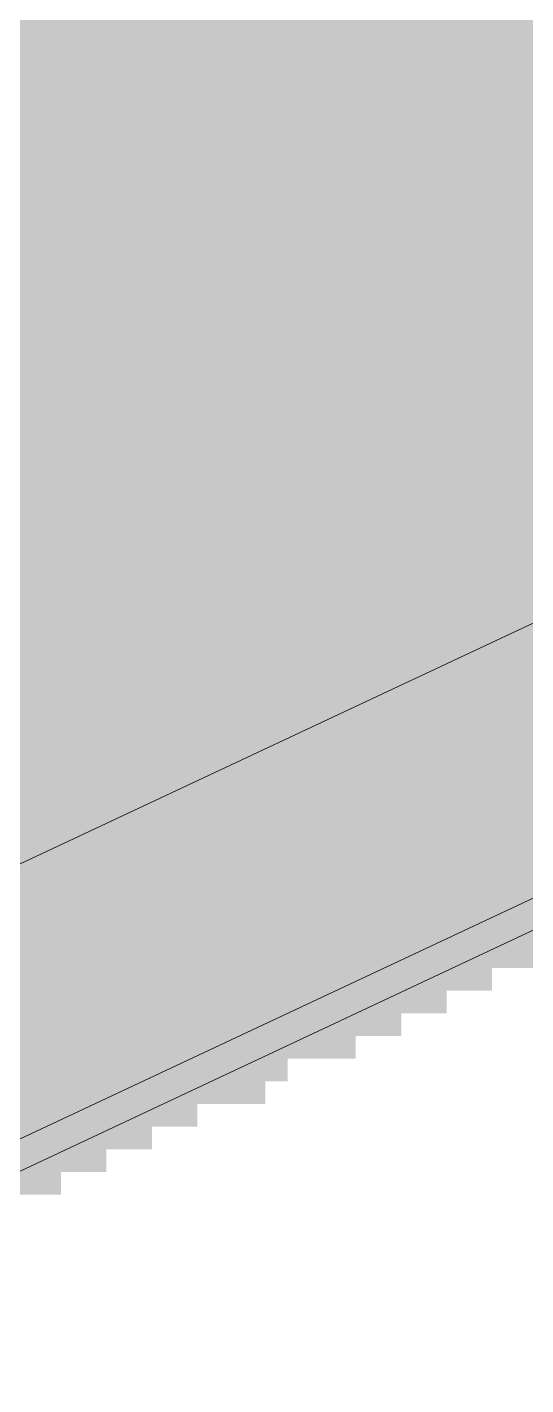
# Paper-space layout '03 3D Building and Roof' of a CAD drawing. Header units: millimetres. Extents: x 5 to 415, y 5 to 292.
# Drawn here: x 265.2 to 267.32, y 57.61 to 63.38 of the extents above; entities that cross this region are included whole.
import ezdxf

# ---------------------------------------------------------------- set-up
doc = ezdxf.new("R2010")
doc.units = ezdxf.units.MM
doc.layers.add('EXISTING', color=7, linetype='Continuous')
doc.layers.add('IMAGES', color=7, linetype='Continuous')

# ---------------------------------------------------------------- blocks, each defined once
blk = doc.blocks.new('SHEET_03')
at = {"layer": 'EXISTING', "color": 250, "lineweight": 9}
for p, q in [((263.2288, 58.9151), (329.7311, 90.136)), ((329.7311, 88.9664), (263.2288, 57.7455)), ((263.2288, 57.7455), (303.5049, 76.654)), ((303.5049, 76.5175), (263.2288, 57.609))]:
    blk.add_line(p, q, dxfattribs=at)
at = {"layer": 'IMAGES', "color": 7}
for points in [[(255.9927, 63.3339), (270.64, 63.3339), (255.9927, 63.4303), (270.64, 63.4303)], [(256.1855, 63.2375), (270.4473, 63.2375), (256.1855, 63.3339), (270.4473, 63.3339)], [(256.4745, 63.1411), (270.0618, 63.1411), (256.4745, 63.2375), (270.0618, 63.2375)], [(256.5709, 63.0447), (269.9655, 63.0447), (256.5709, 63.1411), (269.9655, 63.1411)], [(256.86, 62.9483), (269.6764, 62.9483), (256.86, 63.0447), (269.6764, 63.0447)], [(256.9564, 62.8519), (269.4836, 62.8519), (256.9564, 62.9483), (269.4836, 62.9483)], [(257.2455, 62.7555), (269.4836, 62.7555), (257.2455, 62.8519), (269.4836, 62.8519)], [(257.4382, 62.6591), (269.0982, 62.6591), (257.4382, 62.7555), (269.0982, 62.7555)], [(257.6309, 62.5627), (268.9055, 62.5627), (257.6309, 62.6591), (268.9055, 62.6591)], [(257.8236, 62.4663), (268.8091, 62.4663), (257.8236, 62.5627), (268.8091, 62.5627)], [(258.0164, 62.3699), (268.52, 62.3699), (258.0164, 62.4663), (268.52, 62.4663)], [(258.1127, 62.2735), (268.4236, 62.2735), (258.1127, 62.3699), (268.4236, 62.3699)], [(258.4982, 62.1771), (268.3273, 62.1771), (258.4982, 62.2735), (268.3273, 62.2735)], [(258.6909, 62.0807), (267.8455, 62.0807), (258.6909, 62.1771), (267.8455, 62.1771)], [(258.8836, 61.9843), (267.7491, 61.9843), (258.8836, 62.0807), (267.7491, 62.0807)], [(258.98, 61.8879), (267.5564, 61.8879), (258.98, 61.9843), (267.5564, 61.9843)], [(259.2691, 61.7915), (267.2673, 61.7915), (259.2691, 61.8879), (267.2673, 61.8879)], [(267.2673, 61.7915), (267.3636, 61.7915), (267.2673, 61.8879), (267.3636, 61.8879)], [(259.3655, 61.6951), (267.1709, 61.6951), (259.3655, 61.7915), (267.1709, 61.7915)], [(267.1709, 61.6951), (267.2673, 61.6951), (267.1709, 61.7915), (267.2673, 61.7915)], [(267.2673, 61.5987), (267.3636, 61.5987), (267.2673, 61.7915), (267.3636, 61.7915)], [(259.7509, 61.5987), (267.0745, 61.5987), (259.7509, 61.6951), (267.0745, 61.6951)], [(267.0745, 61.5987), (267.1709, 61.5987), (267.0745, 61.6951), (267.1709, 61.6951)], [(267.1709, 61.5987), (267.2673, 61.5987), (267.1709, 61.6951), (267.2673, 61.6951)], [(259.8473, 61.5023), (266.5927, 61.5023), (259.8473, 61.5987), (266.5927, 61.5987)], [(266.5927, 61.5023), (266.6891, 61.5023), (266.5927, 61.5987), (266.6891, 61.5987)], [(266.6891, 61.5023), (266.9782, 61.5023), (266.6891, 61.5987), (266.9782, 61.5987)], [(266.9782, 61.5023), (267.0745, 61.5023), (266.9782, 61.5987), (267.0745, 61.5987)], [(267.0745, 61.5023), (267.1709, 61.5023), (267.0745, 61.5987), (267.1709, 61.5987)], [(267.1709, 61.5023), (267.2673, 61.5023), (267.1709, 61.5987), (267.2673, 61.5987)], [(267.2673, 61.5023), (267.3636, 61.5023), (267.2673, 61.5987), (267.3636, 61.5987)], [(260.1364, 61.4059), (266.4, 61.4059), (260.1364, 61.5023), (266.4, 61.5023)], [(266.4, 61.4059), (266.4964, 61.4059), (266.4, 61.5023), (266.4964, 61.5023)], [(266.4964, 61.4059), (266.5927, 61.4059), (266.4964, 61.5023), (266.5927, 61.5023)], [(266.5927, 61.4059), (266.6891, 61.4059), (266.5927, 61.5023), (266.6891, 61.5023)], [(266.6891, 61.4059), (266.7855, 61.4059), (266.6891, 61.5023), (266.7855, 61.5023)], [(266.7855, 61.4059), (267.0745, 61.4059), (266.7855, 61.5023), (267.0745, 61.5023)], [(267.0745, 61.4059), (268.2309, 61.4059), (267.0745, 61.5023), (268.2309, 61.5023)], [(260.2327, 61.3095), (266.3036, 61.3095), (260.2327, 61.4059), (266.3036, 61.4059)], [(266.3036, 61.3095), (266.4, 61.3095), (266.3036, 61.4059), (266.4, 61.4059)], [(266.4, 61.3095), (266.4964, 61.3095), (266.4, 61.4059), (266.4964, 61.4059)], [(266.4964, 61.3095), (266.5927, 61.3095), (266.4964, 61.4059), (266.5927, 61.4059)], [(266.5927, 61.3095), (266.6891, 61.3095), (266.5927, 61.4059), (266.6891, 61.4059)], [(266.6891, 61.3095), (266.7855, 61.3095), (266.6891, 61.4059), (266.7855, 61.4059)], [(266.7855, 61.3095), (266.8818, 61.3095), (266.7855, 61.4059), (266.8818, 61.4059)], [(266.8818, 61.3095), (268.1345, 61.3095), (266.8818, 61.4059), (268.1345, 61.4059)], [(260.4255, 61.2131), (266.0145, 61.2131), (260.4255, 61.3095), (266.0145, 61.3095)], [(266.0145, 61.2131), (266.2073, 61.2131), (266.0145, 61.3095), (266.2073, 61.3095)], [(266.2073, 61.2131), (266.3036, 61.2131), (266.2073, 61.3095), (266.3036, 61.3095)], [(266.3036, 61.2131), (266.4, 61.2131), (266.3036, 61.3095), (266.4, 61.3095)], [(266.4, 61.2131), (266.5927, 61.2131), (266.4, 61.3095), (266.5927, 61.3095)], [(266.5927, 61.2131), (266.7855, 61.2131), (266.5927, 61.3095), (266.7855, 61.3095)], [(266.7855, 61.2131), (267.8455, 61.2131), (266.7855, 61.3095), (267.8455, 61.3095)], [(260.7145, 61.1167), (265.9182, 61.1167), (260.7145, 61.2131), (265.9182, 61.2131)], [(265.9182, 61.1167), (266.1109, 61.1167), (265.9182, 61.2131), (266.1109, 61.2131)], [(266.1109, 61.1167), (266.2073, 61.1167), (266.1109, 61.2131), (266.2073, 61.2131)], [(266.2073, 61.1167), (266.3036, 61.1167), (266.2073, 61.2131), (266.3036, 61.2131)], [(266.3036, 61.1167), (266.4, 61.1167), (266.3036, 61.2131), (266.4, 61.2131)], [(266.4, 61.1167), (267.6527, 61.1167), (266.4, 61.2131), (267.6527, 61.2131)], [(260.9073, 61.0203), (265.8218, 61.0203), (260.9073, 61.1167), (265.8218, 61.1167)], [(265.8218, 61.0203), (265.9182, 61.0203), (265.8218, 61.1167), (265.9182, 61.1167)], [(265.9182, 61.0203), (266.0145, 61.0203), (265.9182, 61.1167), (266.0145, 61.1167)], [(266.0145, 61.0203), (266.1109, 61.0203), (266.0145, 61.1167), (266.1109, 61.1167)], [(266.1109, 61.0203), (267.5564, 61.0203), (266.1109, 61.1167), (267.5564, 61.1167)], [(261.1, 60.9239), (265.34, 60.9239), (261.1, 61.0203), (265.34, 61.0203)], [(265.34, 60.9239), (265.5327, 60.9239), (265.34, 61.0203), (265.5327, 61.0203)], [(265.5327, 60.9239), (265.6291, 60.9239), (265.5327, 61.0203), (265.6291, 61.0203)], [(265.6291, 60.9239), (265.8218, 60.9239), (265.6291, 61.0203), (265.8218, 61.0203)], [(265.8218, 60.9239), (266.0145, 60.9239), (265.8218, 61.0203), (266.0145, 61.0203)], [(266.0145, 60.9239), (266.1109, 60.9239), (266.0145, 61.0203), (266.1109, 61.0203)], [(266.1109, 60.9239), (267.2673, 60.9239), (266.1109, 61.0203), (267.2673, 61.0203)], [(267.2673, 60.9239), (267.3636, 60.9239), (267.2673, 61.0203), (267.3636, 61.0203)], [(261.2927, 60.8275), (265.2436, 60.8275), (261.2927, 60.9239), (265.2436, 60.9239)], [(265.2436, 60.8275), (265.34, 60.8275), (265.2436, 60.9239), (265.34, 60.9239)], [(265.34, 60.8275), (265.5327, 60.8275), (265.34, 60.9239), (265.5327, 60.9239)], [(265.5327, 60.8275), (265.6291, 60.8275), (265.5327, 60.9239), (265.6291, 60.9239)], [(265.6291, 60.8275), (265.8218, 60.8275), (265.6291, 60.9239), (265.8218, 60.9239)], [(265.8218, 60.8275), (267.0745, 60.8275), (265.8218, 60.9239), (267.0745, 60.9239)], [(267.0745, 60.8275), (267.1709, 60.8275), (267.0745, 60.9239), (267.1709, 60.9239)], [(267.1709, 60.8275), (267.2673, 60.8275), (267.1709, 60.9239), (267.2673, 60.9239)], [(267.2673, 60.8275), (267.3636, 60.8275), (267.2673, 60.9239), (267.3636, 60.9239)], [(265.0509, 60.7311), (265.2436, 60.7311), (265.0509, 60.8275), (265.2436, 60.8275)], [(265.2436, 60.7311), (265.34, 60.7311), (265.2436, 60.8275), (265.34, 60.8275)], [(265.34, 60.7311), (265.5327, 60.7311), (265.34, 60.8275), (265.5327, 60.8275)], [(265.5327, 60.7311), (265.6291, 60.7311), (265.5327, 60.8275), (265.6291, 60.8275)], [(265.6291, 60.7311), (266.8818, 60.7311), (265.6291, 60.8275), (266.8818, 60.8275)], [(266.8818, 60.7311), (267.0745, 60.7311), (266.8818, 60.8275), (267.0745, 60.8275)], [(267.0745, 60.7311), (267.1709, 60.7311), (267.0745, 60.8275), (267.1709, 60.8275)], [(267.1709, 60.7311), (267.2673, 60.7311), (267.1709, 60.8275), (267.2673, 60.8275)], [(267.2673, 60.7311), (267.3636, 60.7311), (267.2673, 60.8275), (267.3636, 60.8275)], [(265.1473, 60.6347), (265.2436, 60.6347), (265.1473, 60.7311), (265.2436, 60.7311)], [(265.2436, 60.6347), (265.34, 60.6347), (265.2436, 60.7311), (265.34, 60.7311)], [(265.34, 60.6347), (265.5327, 60.6347), (265.34, 60.7311), (265.5327, 60.7311)], [(265.5327, 60.6347), (266.6891, 60.6347), (265.5327, 60.7311), (266.6891, 60.7311)], [(266.6891, 60.6347), (266.7855, 60.6347), (266.6891, 60.7311), (266.7855, 60.7311)], [(266.7855, 60.6347), (266.8818, 60.6347), (266.7855, 60.7311), (266.8818, 60.7311)], [(266.8818, 60.6347), (266.9782, 60.6347), (266.8818, 60.7311), (266.9782, 60.7311)], [(266.9782, 60.6347), (267.0745, 60.6347), (266.9782, 60.7311), (267.0745, 60.7311)], [(267.0745, 60.6347), (267.1709, 60.6347), (267.0745, 60.7311), (267.1709, 60.7311)], [(267.1709, 60.6347), (267.3636, 60.6347), (267.1709, 60.7311), (267.3636, 60.7311)], [(265.1473, 60.5383), (265.2436, 60.5383), (265.1473, 60.6347), (265.2436, 60.6347)], [(265.2436, 60.5383), (266.4, 60.5383), (265.2436, 60.6347), (266.4, 60.6347)], [(266.4, 60.5383), (266.4964, 60.5383), (266.4, 60.6347), (266.4964, 60.6347)], [(266.4964, 60.5383), (266.5927, 60.5383), (266.4964, 60.6347), (266.5927, 60.6347)], [(266.5927, 60.5383), (266.6891, 60.5383), (266.5927, 60.6347), (266.6891, 60.6347)], [(266.6891, 60.5383), (266.7855, 60.5383), (266.6891, 60.6347), (266.7855, 60.6347)], [(266.7855, 60.5383), (266.8818, 60.5383), (266.7855, 60.6347), (266.8818, 60.6347)], [(266.8818, 60.5383), (266.9782, 60.5383), (266.8818, 60.6347), (266.9782, 60.6347)], [(266.9782, 60.5383), (267.0745, 60.5383), (266.9782, 60.6347), (267.0745, 60.6347)], [(267.0745, 60.5383), (267.3636, 60.5383), (267.0745, 60.6347), (267.3636, 60.6347)], [(265.1473, 60.4419), (266.2073, 60.4419), (265.1473, 60.5383), (266.2073, 60.5383)], [(266.2073, 60.4419), (266.3036, 60.4419), (266.2073, 60.5383), (266.3036, 60.5383)], [(266.3036, 60.4419), (266.4, 60.4419), (266.3036, 60.5383), (266.4, 60.5383)], [(266.4, 60.4419), (266.4964, 60.4419), (266.4, 60.5383), (266.4964, 60.5383)], [(266.4964, 60.4419), (266.5927, 60.4419), (266.4964, 60.5383), (266.5927, 60.5383)], [(266.5927, 60.4419), (266.6891, 60.4419), (266.5927, 60.5383), (266.6891, 60.5383)], [(266.6891, 60.4419), (266.7855, 60.4419), (266.6891, 60.5383), (266.7855, 60.5383)], [(266.7855, 60.4419), (266.8818, 60.4419), (266.7855, 60.5383), (266.8818, 60.5383)], [(266.8818, 60.4419), (267.0745, 60.4419), (266.8818, 60.5383), (267.0745, 60.5383)], [(267.0745, 60.4419), (268.7127, 60.4419), (267.0745, 60.5383), (268.7127, 60.5383)], [(264.9545, 60.3455), (266.1109, 60.3455), (264.9545, 60.4419), (266.1109, 60.4419)], [(266.1109, 60.3455), (266.2073, 60.3455), (266.1109, 60.4419), (266.2073, 60.4419)], [(266.2073, 60.3455), (266.3036, 60.3455), (266.2073, 60.4419), (266.3036, 60.4419)], [(266.3036, 60.3455), (266.4, 60.3455), (266.3036, 60.4419), (266.4, 60.4419)], [(266.4, 60.3455), (266.4964, 60.3455), (266.4, 60.4419), (266.4964, 60.4419)], [(266.4964, 60.3455), (266.5927, 60.3455), (266.4964, 60.4419), (266.5927, 60.4419)], [(266.5927, 60.3455), (266.6891, 60.3455), (266.5927, 60.4419), (266.6891, 60.4419)], [(266.6891, 60.3455), (266.7855, 60.3455), (266.6891, 60.4419), (266.7855, 60.4419)], [(266.7855, 60.3455), (266.8818, 60.3455), (266.7855, 60.4419), (266.8818, 60.4419)], [(266.8818, 60.3455), (268.6164, 60.3455), (266.8818, 60.4419), (268.6164, 60.4419)], [(264.5691, 60.2491), (265.8218, 60.2491), (264.5691, 60.3455), (265.8218, 60.3455)], [(265.8218, 60.2491), (265.9182, 60.2491), (265.8218, 60.3455), (265.9182, 60.3455)], [(265.9182, 60.2491), (266.0145, 60.2491), (265.9182, 60.3455), (266.0145, 60.3455)], [(266.0145, 60.2491), (266.1109, 60.2491), (266.0145, 60.3455), (266.1109, 60.3455)], [(266.1109, 60.2491), (266.2073, 60.2491), (266.1109, 60.3455), (266.2073, 60.3455)], [(266.2073, 60.2491), (266.4, 60.2491), (266.2073, 60.3455), (266.4, 60.3455)], [(266.4, 60.2491), (266.4964, 60.2491), (266.4, 60.3455), (266.4964, 60.3455)], [(266.4964, 60.2491), (266.5927, 60.2491), (266.4964, 60.3455), (266.5927, 60.3455)], [(266.5927, 60.2491), (268.3273, 60.2491), (266.5927, 60.3455), (268.3273, 60.3455)], [(264.4727, 60.1527), (265.7255, 60.1527), (264.4727, 60.2491), (265.7255, 60.2491)], [(265.7255, 60.1527), (265.8218, 60.1527), (265.7255, 60.2491), (265.8218, 60.2491)], [(265.8218, 60.1527), (265.9182, 60.1527), (265.8218, 60.2491), (265.9182, 60.2491)], [(265.9182, 60.1527), (266.0145, 60.1527), (265.9182, 60.2491), (266.0145, 60.2491)], [(266.0145, 60.1527), (266.2073, 60.1527), (266.0145, 60.2491), (266.2073, 60.2491)], [(266.2073, 60.1527), (266.3036, 60.1527), (266.2073, 60.2491), (266.3036, 60.2491)], [(266.3036, 60.1527), (266.4, 60.1527), (266.3036, 60.2491), (266.4, 60.2491)], [(266.4, 60.1527), (266.4964, 60.1527), (266.4, 60.2491), (266.4964, 60.2491)], [(266.4964, 60.1527), (268.2309, 60.1527), (266.4964, 60.2491), (268.2309, 60.2491)], [(264.3764, 60.0563), (265.34, 60.0563), (264.3764, 60.1527), (265.34, 60.1527)], [(265.34, 60.0563), (265.4364, 60.0563), (265.34, 60.1527), (265.4364, 60.1527)], [(265.4364, 60.0563), (265.5327, 60.0563), (265.4364, 60.1527), (265.5327, 60.1527)], [(265.5327, 60.0563), (265.6291, 60.0563), (265.5327, 60.1527), (265.6291, 60.1527)], [(265.6291, 60.0563), (265.7255, 60.0563), (265.6291, 60.1527), (265.7255, 60.1527)], [(265.7255, 60.0563), (266.0145, 60.0563), (265.7255, 60.1527), (266.0145, 60.1527)], [(266.0145, 60.0563), (266.2073, 60.0563), (266.0145, 60.1527), (266.2073, 60.1527)], [(266.2073, 60.0563), (267.9418, 60.0563), (266.2073, 60.1527), (267.9418, 60.1527)], [(263.9909, 59.9599), (265.2436, 59.9599), (263.9909, 60.0563), (265.2436, 60.0563)], [(265.2436, 59.9599), (265.34, 59.9599), (265.2436, 60.0563), (265.34, 60.0563)], [(265.34, 59.9599), (265.4364, 59.9599), (265.34, 60.0563), (265.4364, 60.0563)], [(265.4364, 59.9599), (265.5327, 59.9599), (265.4364, 60.0563), (265.5327, 60.0563)], [(265.5327, 59.8635), (265.6291, 59.8635), (265.5327, 60.0563), (265.6291, 60.0563)], [(265.6291, 59.9599), (265.7255, 59.9599), (265.6291, 60.0563), (265.7255, 60.0563)], [(265.7255, 59.9599), (265.8218, 59.9599), (265.7255, 60.0563), (265.8218, 60.0563)], [(265.8218, 59.9599), (265.9182, 59.9599), (265.8218, 60.0563), (265.9182, 60.0563)], [(265.9182, 59.9599), (266.0145, 59.9599), (265.9182, 60.0563), (266.0145, 60.0563)], [(266.0145, 59.9599), (267.8455, 59.9599), (266.0145, 60.0563), (267.8455, 60.0563)], [(265.1473, 59.8635), (265.2436, 59.8635), (265.1473, 59.9599), (265.2436, 59.9599)], [(265.2436, 59.8635), (265.34, 59.8635), (265.2436, 59.9599), (265.34, 59.9599)], [(265.34, 59.8635), (265.4364, 59.8635), (265.34, 59.9599), (265.4364, 59.9599)], [(265.4364, 59.8635), (265.5327, 59.8635), (265.4364, 59.9599), (265.5327, 59.9599)], [(265.6291, 59.8635), (265.8218, 59.8635), (265.6291, 59.9599), (265.8218, 59.9599)], [(265.8218, 59.8635), (267.5564, 59.8635), (265.8218, 59.9599), (267.5564, 59.9599)], [(265.1473, 59.6707), (265.2436, 59.6707), (265.1473, 59.8635), (265.2436, 59.8635)], [(265.2436, 59.7671), (265.34, 59.7671), (265.2436, 59.8635), (265.34, 59.8635)], [(265.34, 59.7671), (265.4364, 59.7671), (265.34, 59.8635), (265.4364, 59.8635)], [(265.4364, 59.7671), (265.5327, 59.7671), (265.4364, 59.8635), (265.5327, 59.8635)], [(265.5327, 59.7671), (265.6291, 59.7671), (265.5327, 59.8635), (265.6291, 59.8635)], [(265.6291, 59.7671), (267.3636, 59.7671), (265.6291, 59.8635), (267.3636, 59.8635)], [(265.2436, 59.6707), (265.4364, 59.6707), (265.2436, 59.7671), (265.4364, 59.7671)], [(265.4364, 59.6707), (267.1709, 59.6707), (265.4364, 59.7671), (267.1709, 59.7671)], [(267.1709, 59.6707), (267.2673, 59.6707), (267.1709, 59.7671), (267.2673, 59.7671)], [(267.2673, 59.6707), (267.3636, 59.6707), (267.2673, 59.7671), (267.3636, 59.7671)], [(265.1473, 59.5743), (265.2436, 59.5743), (265.1473, 59.6707), (265.2436, 59.6707)], [(265.2436, 59.5743), (266.9782, 59.5743), (265.2436, 59.6707), (266.9782, 59.6707)], [(266.9782, 59.5743), (267.0745, 59.5743), (266.9782, 59.6707), (267.0745, 59.6707)], [(267.0745, 59.5743), (267.1709, 59.5743), (267.0745, 59.6707), (267.1709, 59.6707)], [(267.1709, 59.5743), (267.2673, 59.5743), (267.1709, 59.6707), (267.2673, 59.6707)], [(267.2673, 59.5743), (267.3636, 59.5743), (267.2673, 59.6707), (267.3636, 59.6707)], [(265.0509, 59.4779), (266.6891, 59.4779), (265.0509, 59.5743), (266.6891, 59.5743)], [(266.6891, 59.4779), (266.8818, 59.4779), (266.6891, 59.5743), (266.8818, 59.5743)], [(266.8818, 59.4779), (266.9782, 59.4779), (266.8818, 59.5743), (266.9782, 59.5743)], [(266.9782, 59.4779), (267.0745, 59.4779), (266.9782, 59.5743), (267.0745, 59.5743)], [(267.0745, 59.4779), (267.1709, 59.4779), (267.0745, 59.5743), (267.1709, 59.5743)], [(267.1709, 59.4779), (267.46, 59.4779), (267.1709, 59.5743), (267.46, 59.5743)], [(264.7618, 59.3815), (266.4964, 59.3815), (264.7618, 59.4779), (266.4964, 59.4779)], [(266.4964, 59.3815), (266.6891, 59.3815), (266.4964, 59.4779), (266.6891, 59.4779)], [(266.6891, 59.3815), (266.7855, 59.3815), (266.6891, 59.4779), (266.7855, 59.4779)], [(266.7855, 59.3815), (267.1709, 59.3815), (266.7855, 59.4779), (267.1709, 59.4779)], [(267.1709, 59.3815), (267.2673, 59.3815), (267.1709, 59.4779), (267.2673, 59.4779)], [(267.2673, 59.3815), (267.3636, 59.3815), (267.2673, 59.4779), (267.3636, 59.4779)], [(264.5691, 59.2851), (266.3036, 59.2851), (264.5691, 59.3815), (266.3036, 59.3815)], [(266.3036, 59.2851), (266.4, 59.2851), (266.3036, 59.3815), (266.4, 59.3815)], [(266.4, 59.2851), (266.4964, 59.2851), (266.4, 59.3815), (266.4964, 59.3815)], [(266.4964, 59.2851), (266.5927, 59.2851), (266.4964, 59.3815), (266.5927, 59.3815)], [(266.5927, 59.2851), (266.6891, 59.2851), (266.5927, 59.3815), (266.6891, 59.3815)], [(266.6891, 59.2851), (266.7855, 59.2851), (266.6891, 59.3815), (266.7855, 59.3815)], [(266.7855, 59.2851), (266.8818, 59.2851), (266.7855, 59.3815), (266.8818, 59.3815)], [(266.8818, 59.2851), (266.9782, 59.2851), (266.8818, 59.3815), (266.9782, 59.3815)], [(266.9782, 59.2851), (267.0745, 59.2851), (266.9782, 59.3815), (267.0745, 59.3815)], [(267.0745, 59.2851), (267.1709, 59.2851), (267.0745, 59.3815), (267.1709, 59.3815)], [(264.3764, 59.1886), (266.1109, 59.1886), (264.3764, 59.2851), (266.1109, 59.2851)], [(266.1109, 59.1886), (266.3036, 59.1886), (266.1109, 59.2851), (266.3036, 59.2851)], [(266.3036, 59.1886), (266.4, 59.1886), (266.3036, 59.2851), (266.4, 59.2851)], [(266.4, 59.1886), (266.4964, 59.1886), (266.4, 59.2851), (266.4964, 59.2851)], [(266.4964, 59.0922), (266.5927, 59.0922), (266.4964, 59.2851), (266.5927, 59.2851)], [(266.5927, 59.0922), (266.6891, 59.0922), (266.5927, 59.2851), (266.6891, 59.2851)], [(266.6891, 59.1886), (266.7855, 59.1886), (266.6891, 59.2851), (266.7855, 59.2851)], [(266.7855, 59.1886), (266.8818, 59.1886), (266.7855, 59.2851), (266.8818, 59.2851)], [(266.8818, 59.1886), (266.9782, 59.1886), (266.8818, 59.2851), (266.9782, 59.2851)], [(264.1836, 59.0922), (265.9182, 59.0922), (264.1836, 59.1886), (265.9182, 59.1886)], [(265.9182, 59.0922), (266.0145, 59.0922), (265.9182, 59.1886), (266.0145, 59.1886)], [(266.0145, 59.0922), (266.1109, 59.0922), (266.0145, 59.1886), (266.1109, 59.1886)], [(266.1109, 59.0922), (266.2073, 59.0922), (266.1109, 59.1886), (266.2073, 59.1886)], [(266.2073, 59.0922), (266.4964, 59.0922), (266.2073, 59.1886), (266.4964, 59.1886)], [(266.6891, 59.0922), (266.7855, 59.0922), (266.6891, 59.1886), (266.7855, 59.1886)], [(264.0873, 58.9958), (265.9182, 58.9958), (264.0873, 59.0922), (265.9182, 59.0922)], [(265.9182, 58.9958), (266.0145, 58.9958), (265.9182, 59.0922), (266.0145, 59.0922)], [(266.0145, 58.9958), (266.1109, 58.9958), (266.0145, 59.0922), (266.1109, 59.0922)], [(266.1109, 58.8994), (266.2073, 58.8994), (266.1109, 59.0922), (266.2073, 59.0922)], [(266.2073, 58.8994), (266.3036, 58.8994), (266.2073, 59.0922), (266.3036, 59.0922)], [(266.3036, 58.9958), (266.4, 58.9958), (266.3036, 59.0922), (266.4, 59.0922)], [(266.4, 58.9958), (266.4964, 58.9958), (266.4, 59.0922), (266.4964, 59.0922)], [(266.4964, 58.9958), (266.5927, 58.9958), (266.4964, 59.0922), (266.5927, 59.0922)], [(263.7018, 58.8994), (265.7255, 58.8994), (263.7018, 58.9958), (265.7255, 58.9958)], [(265.7255, 58.803), (265.8218, 58.803), (265.7255, 58.9958), (265.8218, 58.9958)], [(265.8218, 58.8994), (266.1109, 58.8994), (265.8218, 58.9958), (266.1109, 58.9958)], [(263.6055, 58.803), (265.34, 58.803), (263.6055, 58.8994), (265.34, 58.8994)], [(265.34, 58.803), (265.5327, 58.803), (265.34, 58.8994), (265.5327, 58.8994)], [(265.5327, 58.803), (265.6291, 58.803), (265.5327, 58.8994), (265.6291, 58.8994)], [(265.6291, 58.7066), (265.7255, 58.7066), (265.6291, 58.8994), (265.7255, 58.8994)], [(265.8218, 58.803), (265.9182, 58.803), (265.8218, 58.8994), (265.9182, 58.8994)], [(265.9182, 58.803), (266.1109, 58.803), (265.9182, 58.8994), (266.1109, 58.8994)], [(266.1109, 58.803), (266.2073, 58.803), (266.1109, 58.8994), (266.2073, 58.8994)], [(265.0509, 58.7066), (265.2436, 58.7066), (265.0509, 58.803), (265.2436, 58.803)], [(265.2436, 58.7066), (265.34, 58.7066), (265.2436, 58.803), (265.34, 58.803)], [(265.34, 58.7066), (265.6291, 58.7066), (265.34, 58.803), (265.6291, 58.803)], [(265.7255, 58.7066), (265.8218, 58.7066), (265.7255, 58.803), (265.8218, 58.803)], [(265.8218, 58.7066), (265.9182, 58.7066), (265.8218, 58.803), (265.9182, 58.803)], [(265.1473, 58.6102), (265.2436, 58.6102), (265.1473, 58.7066), (265.2436, 58.7066)], [(265.2436, 58.6102), (265.4364, 58.6102), (265.2436, 58.7066), (265.4364, 58.7066)], [(265.4364, 58.6102), (265.5327, 58.6102), (265.4364, 58.7066), (265.5327, 58.7066)], [(265.5327, 58.6102), (265.6291, 58.6102), (265.5327, 58.7066), (265.6291, 58.7066)], [(265.6291, 58.6102), (265.7255, 58.6102), (265.6291, 58.7066), (265.7255, 58.7066)], [(265.1473, 58.5138), (265.34, 58.5138), (265.1473, 58.6102), (265.34, 58.6102)], [(265.34, 58.5138), (265.4364, 58.5138), (265.34, 58.6102), (265.4364, 58.6102)], [(265.4364, 58.5138), (265.5327, 58.5138), (265.4364, 58.6102), (265.5327, 58.6102)], [(265.1473, 58.4174), (265.2436, 58.4174), (265.1473, 58.5138), (265.2436, 58.5138)], [(265.2436, 58.4174), (265.34, 58.4174), (265.2436, 58.5138), (265.34, 58.5138)]]:
    blk.add_solid(points, dxfattribs=at)

psp = doc.layouts.new('03 3D Building and Roof')

# ---------------------------------------------------------------- block references
psp.add_blockref('SHEET_03', (0, 0))

doc.saveas('drawing.dxf')
